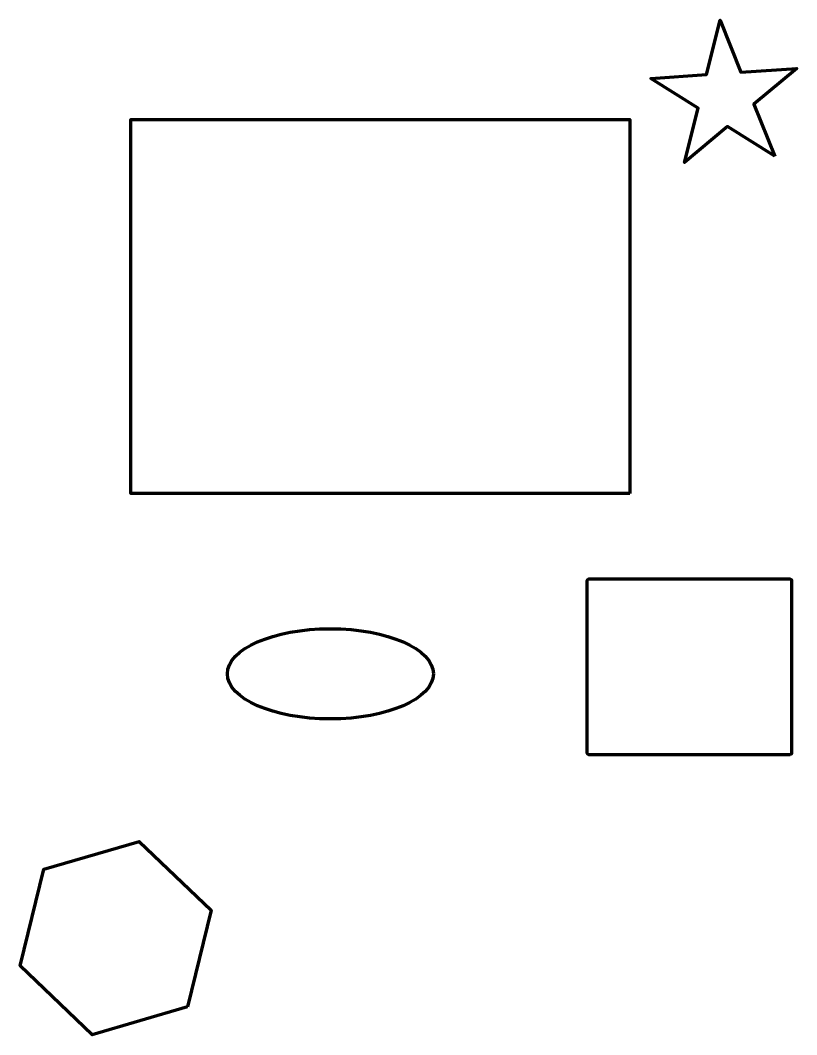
# Model space of a CAD drawing. Header units: millimetres. Extents: x 2 to 198, y -274 to -18.
import ezdxf

# ---------------------------------------------------------------- set-up
doc = ezdxf.new("R2010")
doc.units = ezdxf.units.MM
doc.header["$MEASUREMENT"] = 0
doc.layers.add('Layer 1', color=7, linetype='Continuous', lineweight=0)

msp = doc.modelspace()

# ---------------------------------------------------------------- linework, layer by layer
at = {"layer": 'Layer 1', "color": 177, "lineweight": 211, "true_color": 0x2e3192}
msp.add_lwpolyline([(192.64, -52.4), (180.67, -44.89), (169.82, -53.96), (173.27, -40.25), (161.29, -32.74), (175.39, -31.77), (178.83, -18.06), (184.11, -31.18), (198.21, -30.22), (187.37, -39.29)], close=True, dxfattribs=at)
at = {"layer": 'Layer 1', "color": 250, "lineweight": 70, "true_color": 0x231f20}
msp.add_lwpolyline([(156.01, -137.61), (29.82, -137.61), (29.82, -43.17), (156.01, -43.17)], close=True, dxfattribs=at)
at = {"layer": 'Layer 1', "color": 30, "lineweight": 140, "true_color": 0xf7941d}
msp.add_lwpolyline([(44.21, -267.32), (20.07, -274.39), (1.89, -257.02), (7.84, -232.59), (31.97, -225.53), (50.16, -242.89)], close=True, dxfattribs=at)
at = {"layer": 'Layer 1', "color": 152, "lineweight": 106, "true_color": 0x1c75bc}
msp.add_ellipse((80.3, -183.2), major_axis=(26.05, 0), ratio=0.4375, dxfattribs=at)
at = {"layer": 'Layer 1', "color": 242, "lineweight": 106, "true_color": 0xbe1e2d}
msp.add_open_spline([(196.56, -203.55), (196.56, -203.55), (145.58, -203.55), (145.58, -203.55), (145.34, -203.55), (145.15, -203.36), (145.15, -203.13), (145.15, -203.13), (145.15, -159.74), (145.15, -159.74), (145.15, -159.51), (145.34, -159.32), (145.58, -159.32), (145.58, -159.32), (196.56, -159.32), (196.56, -159.32), (196.8, -159.32), (196.99, -159.51), (196.99, -159.74), (196.99, -159.74), (196.99, -203.13), (196.99, -203.13), (196.99, -203.36), (196.8, -203.55), (196.56, -203.55)], degree=3, knots=[0, 0, 0, 0, 1, 1, 1, 2, 2, 2, 3, 3, 3, 4, 4, 4, 5, 5, 5, 6, 6, 6, 7, 7, 7, 8, 8, 8, 8], dxfattribs=at)

doc.saveas('drawing.dxf')
